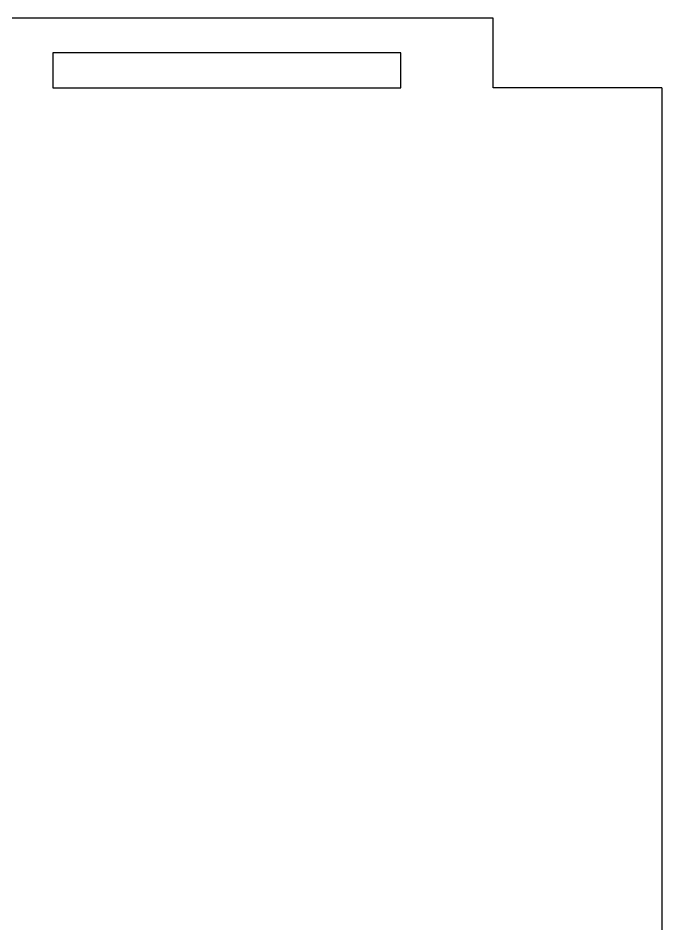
# Model space of a CAD drawing. Header units: metres. Extents: x 50 to 377, y 20 to 300.
# Drawn here: x 214.5 to 270, y 110.6 to 188.6 of the extents above; entities that cross this region are included whole.
import ezdxf

# ---------------------------------------------------------------- set-up
doc = ezdxf.new("R2010")
doc.units = ezdxf.units.M

msp = doc.modelspace()

# ---------------------------------------------------------------- linework, layer by layer
at = {"layer": 'Layer0'}
for p, q in [((255.438, 188.609), (169.978, 188.609)), ((255.438, 182.609), (255.438, 188.609)), ((247.478, 185.609, 0), (217.478, 185.609, 0)), ((217.478, 185.609, 0), (217.478, 182.609, 0)), ((247.478, 182.609, 0), (247.478, 185.609, 0)), ((217.478, 182.609, 0), (247.478, 182.609, 0)), ((269.978, 182.609), (255.438, 182.609)), ((269.978, 182.609), (269.978, 32.623))]:
    msp.add_line(p, q, dxfattribs=at)

doc.saveas('drawing.dxf')
